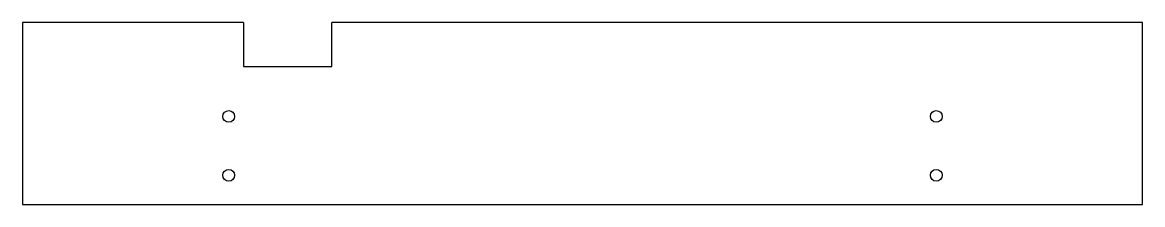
# Model space of a CAD drawing. Header units: millimetres. Extents: x -190 to 190, y -31 to 31.
import ezdxf

# ---------------------------------------------------------------- set-up
doc = ezdxf.new("R2010")
doc.units = ezdxf.units.MM

msp = doc.modelspace()

# ---------------------------------------------------------------- linework, layer by layer
at = {"color": 7, "linetype": 'Continuous', "lineweight": 25}
for p, q in [((-115, 31), (-190, 31)), ((-190, 31), (-190, -31)), ((-115, 31), (-115, 16)), ((190, 31), (-85, 31)), ((-85, 16), (-85, 31)), ((190, -31), (190, 31)), ((-115, 16), (-85, 16)), ((-190, -31), (190, -31))]:
    msp.add_line(p, q, dxfattribs=at)
for centre in [(-120, -1), (120, -1), (-120, -21), (120, -21)]:
    msp.add_circle(centre, 2, dxfattribs=at)

doc.saveas('drawing.dxf')
